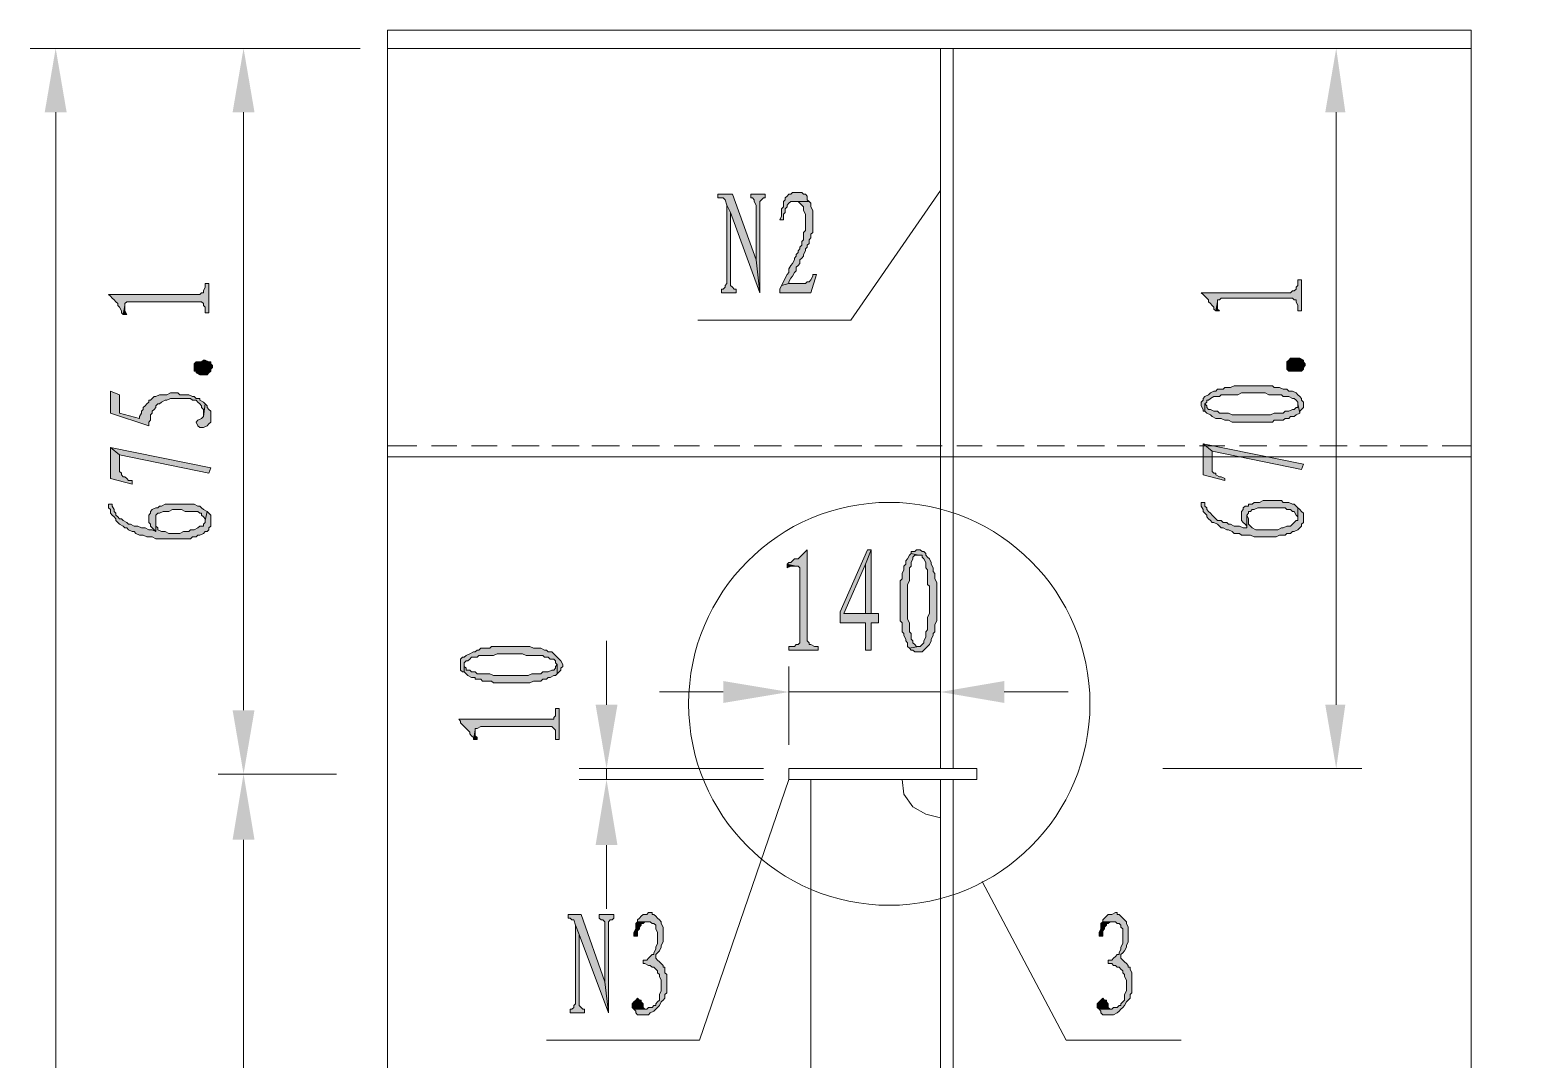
# Model space of a CAD drawing. Header units: inches. Extents: x 20 to 409, y 5 to 283.
# Drawn here: x 50.56 to 85.52, y 97.22 to 121.13 of the extents above; entities that cross this region are included whole.
import ezdxf

# ---------------------------------------------------------------- set-up
doc = ezdxf.new("R2010")
doc.units = ezdxf.units.IN
doc.header["$MEASUREMENT"] = 0
doc.layers.add('C00-00-00', color=7, linetype='Continuous')

msp = doc.modelspace()

# ---------------------------------------------------------------- hatches: boundary and pattern name
at = {"layer": 'C00-00-00'}
h = msp.add_hatch(color=0, dxfattribs=at)
h.dxf.hatch_style = 2
h.paths.add_polyline_path([(50.894, 119.228), (51.402, 119.228), (51.148, 120.71)])
h = msp.add_hatch(color=0, dxfattribs=at)
h.dxf.hatch_style = 2
h.paths.add_polyline_path([(55.254, 119.228), (55.762, 119.228), (55.508, 120.71)])
h = msp.add_hatch(color=0, dxfattribs=at)
h.dxf.hatch_style = 2
h.paths.add_polyline_path([(80.612, 119.228), (81.077, 119.228), (80.866, 120.71)])
h = msp.add_hatch(color=0, dxfattribs=at)
h.dxf.hatch_style = 2
h.paths.add_polyline_path([(66.853, 117.323), (66.515, 117.323), (66.515, 117.239), (66.642, 117.239), (66.684, 117.196), (66.726, 117.069), (66.811, 116.9), (67.488, 115.037), (67.404, 115.799)])
h = msp.add_hatch(color=0, dxfattribs=at)
h.dxf.hatch_style = 2
h.paths.add_polyline_path([(67.615, 117.323), (67.277, 117.323), (67.277, 117.239), (67.319, 117.239), (67.361, 117.196), (67.361, 117.154), (67.404, 117.069), (67.404, 115.799), (67.488, 115.037), (67.488, 117.154), (67.531, 117.196), (67.573, 117.239), (67.615, 117.239)])
h = msp.add_hatch(color=0, dxfattribs=at)
h.dxf.hatch_style = 2
h.paths.add_polyline_path([(68.377, 117.366), (68.25, 117.366), (68.208, 117.323), (68.166, 117.323), (68.123, 117.281), (68.081, 117.239), (68.081, 117.196), (68.039, 117.154), (68.039, 117.027), (67.996, 116.985), (67.996, 116.815), (67.954, 116.731), (68.039, 116.731), (68.039, 116.773), (68.039, 116.858), (68.081, 116.9), (68.081, 116.985), (68.123, 117.027), (68.123, 117.069), (68.166, 117.112), (68.208, 117.154), (68.25, 117.154), (68.293, 117.154), (68.631, 117.154), (68.589, 117.196), (68.589, 117.281), (68.547, 117.323), (68.504, 117.323), (68.462, 117.366)])
h = msp.add_hatch(color=0, dxfattribs=at)
h.dxf.hatch_style = 2
h.paths.add_polyline_path([(68.631, 117.154), (68.293, 117.154), (68.335, 117.154), (68.377, 117.154), (68.42, 117.112), (68.462, 117.069), (68.504, 117.027), (68.504, 116.942), (68.547, 116.858), (68.547, 116.477), (68.504, 116.434), (68.504, 116.265), (68.462, 116.223), (68.462, 116.138), (68.42, 116.096), (68.42, 116.053), (68.377, 116.011), (68.377, 115.969), (68.335, 115.926), (68.335, 115.884), (68.293, 115.842), (68.293, 115.799), (68.25, 115.715), (68.208, 115.672), (68.166, 115.588), (68.166, 115.503), (68.123, 115.461), (68.081, 115.376), (68.039, 115.291), (67.996, 115.207), (68.166, 115.249), (68.166, 115.291), (68.208, 115.376), (68.25, 115.418), (68.293, 115.503), (68.335, 115.545), (68.335, 115.63), (68.377, 115.672), (68.42, 115.715), (68.42, 115.799), (68.462, 115.842), (68.504, 115.884), (68.504, 115.926), (68.547, 116.011), (68.547, 116.053), (68.589, 116.096), (68.589, 116.138), (68.631, 116.18), (68.631, 116.265), (68.674, 116.307), (68.674, 116.392), (68.716, 116.434), (68.716, 116.942), (68.674, 117.027), (68.674, 117.112)])
h = msp.add_hatch(color=0, dxfattribs=at)
h.dxf.hatch_style = 2
h.paths.add_polyline_path([(66.726, 117.069), (66.726, 115.249), (66.684, 115.207), (66.684, 115.164), (66.642, 115.122), (66.599, 115.122), (66.599, 115.037), (66.938, 115.037), (66.938, 115.122), (66.896, 115.122), (66.853, 115.164), (66.811, 115.207), (66.811, 116.9)])
h = msp.add_hatch(color=0, dxfattribs=at)
h.dxf.hatch_style = 2
h.paths.add_polyline_path([(68.801, 115.461), (68.716, 115.461), (68.716, 115.418), (68.674, 115.334), (68.631, 115.291), (68.589, 115.291), (68.547, 115.249), (68.166, 115.249), (67.996, 115.207), (67.954, 115.122), (67.954, 115.037), (68.674, 115.037)])
h = msp.add_hatch(color=0, dxfattribs=at)
h.dxf.hatch_style = 2
h.paths.add_polyline_path([(52.375, 114.995), (52.418, 114.953), (52.46, 114.91), (52.502, 114.868), (52.545, 114.826), (52.587, 114.783), (52.587, 114.741), (52.629, 114.699), (52.672, 114.614), (52.672, 114.572), (52.714, 114.529), (52.756, 114.741), (52.756, 114.783), (52.799, 114.826), (54.534, 114.826), (54.577, 114.783), (54.577, 114.741), (54.619, 114.699), (54.619, 114.572), (54.704, 114.572), (54.704, 115.249), (54.619, 115.249), (54.619, 115.164), (54.577, 115.08), (54.577, 115.037), (54.534, 115.037), (54.492, 114.995)])
h = msp.add_hatch(color=0, dxfattribs=at)
h.dxf.hatch_style = 2
h.paths.add_polyline_path([(77.733, 115.037), (77.775, 114.995), (77.818, 114.953), (77.86, 114.91), (77.902, 114.868), (77.902, 114.826), (77.945, 114.783), (77.987, 114.741), (78.029, 114.699), (78.029, 114.656), (78.072, 114.614), (78.114, 114.826), (78.114, 114.868), (78.156, 114.868), (78.199, 114.91), (79.85, 114.91), (79.892, 114.868), (79.934, 114.868), (79.934, 114.826), (79.977, 114.741), (79.977, 114.614), (80.061, 114.614), (80.061, 115.334), (79.977, 115.334), (79.977, 115.207), (79.934, 115.164), (79.934, 115.122), (79.892, 115.08), (79.85, 115.08), (79.807, 115.037)])
h = msp.add_hatch(color=0, dxfattribs=at)
h.dxf.hatch_style = 2
h.paths.add_polyline_path([(52.714, 114.529), (52.799, 114.529), (52.756, 114.614), (52.756, 114.741)])
h = msp.add_hatch(color=0, dxfattribs=at)
h.dxf.hatch_style = 2
h.paths.add_polyline_path([(78.072, 114.614), (78.156, 114.614), (78.114, 114.656), (78.114, 114.826)])
h = msp.add_hatch(color=0, dxfattribs=at)
h.dxf.hatch_style = 2
h.paths.add_polyline_path([(54.746, 113.386), (54.788, 113.344), (54.788, 113.302), (54.746, 113.259), (54.746, 113.217), (54.704, 113.175), (54.661, 113.132), (54.492, 113.132), (54.407, 113.175), (54.407, 113.217), (54.365, 113.217), (54.365, 113.386), (54.407, 113.429), (54.534, 113.429), (54.577, 113.471), (54.619, 113.471), (54.704, 113.429), (54.746, 113.429)])
h = msp.add_hatch(color=0, dxfattribs=at)
h.dxf.hatch_style = 2
h.paths.add_polyline_path([(80.104, 113.429), (80.146, 113.386), (80.146, 113.344), (80.104, 113.302), (80.104, 113.259), (80.061, 113.217), (79.765, 113.217), (79.723, 113.259), (79.723, 113.429), (79.765, 113.471), (79.807, 113.513), (80.019, 113.513), (80.104, 113.471)])
h = msp.add_hatch(color=0, dxfattribs=at)
h.dxf.hatch_style = 2
h.paths.add_polyline_path([(52.418, 112.751), (52.418, 112.243), (53.307, 111.947), (53.307, 112.032), (53.349, 112.074), (53.349, 112.201), (53.391, 112.243), (53.391, 112.286), (53.434, 112.328), (53.476, 112.37), (53.476, 112.413), (53.518, 112.455), (53.561, 112.455), (53.603, 112.497), (53.688, 112.54), (53.73, 112.54), (53.815, 112.582), (54.28, 112.582), (54.323, 112.54), (54.407, 112.54), (54.45, 112.497), (54.492, 112.455), (54.534, 112.413), (54.534, 112.37), (54.577, 112.328), (54.577, 112.159), (54.619, 112.455), (54.577, 112.497), (54.492, 112.54), (54.492, 112.582), (54.407, 112.582), (54.365, 112.624), (54.323, 112.624), (54.238, 112.667), (54.026, 112.667), (53.984, 112.709), (53.815, 112.709), (53.73, 112.667), (53.561, 112.667), (53.476, 112.624), (53.434, 112.624), (53.391, 112.582), (53.349, 112.54), (53.307, 112.54), (53.307, 112.497), (53.264, 112.455), (53.222, 112.413), (53.18, 112.37), (53.18, 112.328), (53.137, 112.286), (53.137, 112.243), (53.095, 112.159), (53.095, 112.116), (52.629, 112.243), (52.629, 112.667)])
h = msp.add_hatch(color=0, dxfattribs=at)
h.dxf.hatch_style = 2
h.paths.add_polyline_path([(77.733, 112.455), (77.733, 112.413), (77.775, 112.328), (77.775, 112.286), (77.818, 112.286), (77.818, 112.455), (77.86, 112.497), (77.86, 112.54), (77.902, 112.54), (77.945, 112.582), (78.029, 112.624), (78.156, 112.624), (78.199, 112.667), (78.58, 112.667), (78.664, 112.709), (78.918, 112.709), (78.961, 112.709), (79.215, 112.709), (79.299, 112.667), (79.596, 112.667), (79.638, 112.624), (79.765, 112.624), (79.85, 112.582), (79.892, 112.582), (79.934, 112.54), (79.977, 112.497), (79.977, 112.455), (80.019, 112.243), (80.019, 112.286), (80.061, 112.328), (80.104, 112.37), (80.104, 112.497), (80.061, 112.54), (80.061, 112.582), (80.019, 112.624), (79.977, 112.667), (79.934, 112.709), (79.85, 112.751), (79.765, 112.751), (79.723, 112.794), (79.638, 112.794), (79.553, 112.836), (79.426, 112.836), (79.384, 112.878), (78.495, 112.878), (78.41, 112.836), (78.283, 112.836), (78.241, 112.794), (78.114, 112.794), (78.072, 112.751), (78.029, 112.751), (77.945, 112.709), (77.902, 112.667), (77.818, 112.624), (77.775, 112.582), (77.775, 112.54), (77.733, 112.497)])
h = msp.add_hatch(color=0, dxfattribs=at)
h.dxf.hatch_style = 2
h.paths.add_polyline_path([(54.407, 112.032), (54.45, 111.947), (54.492, 111.905), (54.577, 111.905), (54.661, 111.947), (54.704, 111.989), (54.746, 112.032), (54.746, 112.286), (54.704, 112.328), (54.661, 112.37), (54.661, 112.413), (54.619, 112.455), (54.577, 112.159), (54.534, 112.116), (54.45, 112.074)])
h = msp.add_hatch(color=0, dxfattribs=at)
h.dxf.hatch_style = 2
h.paths.add_polyline_path([(77.818, 112.286), (77.86, 112.243), (77.945, 112.201), (77.987, 112.159), (78.072, 112.116), (78.199, 112.116), (78.283, 112.074), (78.368, 112.074), (78.453, 112.032), (79.384, 112.032), (79.426, 112.074), (79.511, 112.074), (79.553, 112.074), (79.638, 112.074), (79.68, 112.116), (79.765, 112.116), (79.807, 112.159), (79.892, 112.159), (79.934, 112.201), (80.019, 112.243), (79.977, 112.455), (79.977, 112.37), (79.934, 112.37), (79.892, 112.328), (79.85, 112.328), (79.765, 112.286), (79.68, 112.286), (79.638, 112.243), (79.426, 112.243), (79.342, 112.201), (78.453, 112.201), (78.368, 112.243), (78.156, 112.243), (78.114, 112.286), (78.029, 112.286), (77.945, 112.328), (77.902, 112.328), (77.86, 112.37), (77.86, 112.413), (77.818, 112.455)])
h = msp.add_hatch(color=0, dxfattribs=at)
h.dxf.hatch_style = 2
h.paths.add_polyline_path([(52.418, 111.439), (52.418, 110.719), (52.926, 110.592), (52.926, 110.677), (52.841, 110.677), (52.799, 110.719), (52.756, 110.762), (52.714, 110.762), (52.672, 110.804), (52.672, 110.846), (52.629, 110.889), (52.629, 111.27)])
h = msp.add_hatch(color=0, dxfattribs=at)
h.dxf.hatch_style = 2
h.paths.add_polyline_path([(52.418, 111.439), (52.629, 111.27), (54.704, 110.846), (54.746, 110.973)])
h = msp.add_hatch(color=0, dxfattribs=at)
h.dxf.hatch_style = 2
h.paths.add_polyline_path([(77.775, 111.524), (77.775, 110.804), (78.283, 110.677), (78.283, 110.719), (78.199, 110.762), (78.156, 110.762), (78.072, 110.804), (78.072, 110.846), (78.029, 110.846), (77.987, 110.889), (77.987, 111.354)])
h = msp.add_hatch(color=0, dxfattribs=at)
h.dxf.hatch_style = 2
h.paths.add_polyline_path([(77.775, 111.524), (77.987, 111.354), (80.061, 110.931), (80.104, 111.058)])
h = msp.add_hatch(color=0, dxfattribs=at)
h.dxf.hatch_style = 2
h.paths.add_polyline_path([(77.733, 110.169), (77.733, 110.084), (77.775, 110), (77.775, 109.957), (77.818, 109.915), (77.86, 109.873), (77.86, 109.83), (77.902, 109.788), (77.945, 109.746), (77.987, 109.703), (78.029, 109.703), (78.114, 109.661), (78.156, 109.619), (78.199, 109.576), (78.241, 109.576), (78.326, 109.534), (78.368, 109.534), (78.453, 109.492), (78.495, 109.449), (78.622, 109.449), (78.664, 109.407), (78.791, 109.407), (78.876, 109.407), (78.961, 109.365), (79.469, 109.365), (79.553, 109.407), (79.68, 109.407), (79.723, 109.449), (79.807, 109.449), (79.85, 109.492), (79.892, 109.492), (79.977, 109.534), (80.019, 109.576), (80.061, 109.619), (80.061, 109.661), (80.104, 109.703), (80.104, 109.915), (80.061, 109.957), (80.019, 110), (79.977, 110.042), (79.977, 109.746), (79.934, 109.746), (79.892, 109.703), (79.85, 109.661), (79.807, 109.619), (79.723, 109.619), (79.638, 109.576), (79.596, 109.576), (79.511, 109.534), (79.003, 109.534), (78.918, 109.576), (78.876, 109.619), (78.834, 109.661), (78.834, 109.788), (78.791, 109.873), (78.791, 109.576), (78.749, 109.576), (78.707, 109.576), (78.622, 109.619), (78.495, 109.619), (78.41, 109.661), (78.368, 109.661), (78.326, 109.703), (78.241, 109.703), (78.199, 109.746), (78.114, 109.746), (78.072, 109.788), (78.029, 109.83), (77.987, 109.873), (77.945, 109.915), (77.902, 109.957), (77.86, 110), (77.86, 110.042), (77.818, 110.084), (77.818, 110.169)])
h = msp.add_hatch(color=0, dxfattribs=at)
h.dxf.hatch_style = 2
h.paths.add_polyline_path([(78.664, 109.915), (78.664, 109.746), (78.707, 109.703), (78.749, 109.661), (78.791, 109.619), (78.791, 109.576), (78.791, 109.873), (78.834, 109.915), (78.834, 109.957), (78.876, 109.957), (78.918, 110), (78.961, 110), (79.045, 110.042), (79.68, 110.042), (79.723, 110), (79.765, 110), (79.807, 110), (79.85, 109.957), (79.892, 109.957), (79.934, 109.873), (79.977, 109.83), (79.977, 109.788), (79.977, 110.042), (79.934, 110.084), (79.892, 110.127), (79.85, 110.127), (79.765, 110.169), (79.638, 110.169), (79.596, 110.211), (79.172, 110.211), (79.088, 110.169), (78.961, 110.169), (78.918, 110.127), (78.834, 110.127), (78.834, 110.084), (78.749, 110.084), (78.707, 110.042), (78.707, 110), (78.664, 109.957)])
h = msp.add_hatch(color=0, dxfattribs=at)
h.dxf.hatch_style = 2
h.paths.add_polyline_path([(52.375, 110.127), (52.375, 110.042), (52.418, 110), (52.418, 109.915), (52.46, 109.873), (52.502, 109.83), (52.545, 109.788), (52.545, 109.746), (52.587, 109.703), (52.629, 109.661), (52.714, 109.619), (52.756, 109.576), (52.799, 109.576), (52.841, 109.534), (52.926, 109.492), (52.968, 109.492), (53.01, 109.449), (53.095, 109.407), (53.18, 109.407), (53.264, 109.365), (53.391, 109.365), (53.476, 109.322), (53.518, 109.322), (54.28, 109.322), (54.323, 109.365), (54.407, 109.365), (54.45, 109.407), (54.492, 109.407), (54.577, 109.449), (54.619, 109.492), (54.661, 109.492), (54.704, 109.534), (54.704, 109.576), (54.746, 109.619), (54.746, 109.873), (54.704, 109.915), (54.661, 109.957), (54.619, 109.746), (54.619, 109.703), (54.577, 109.661), (54.577, 109.619), (54.492, 109.619), (54.45, 109.576), (54.365, 109.534), (54.28, 109.534), (54.238, 109.492), (54.111, 109.492), (54.026, 109.449), (53.772, 109.449), (53.688, 109.492), (53.603, 109.492), (53.518, 109.534), (53.518, 109.576), (53.476, 109.619), (53.476, 109.788), (53.476, 109.492), (53.391, 109.534), (53.307, 109.534), (53.222, 109.576), (53.137, 109.576), (53.053, 109.619), (52.968, 109.619), (52.883, 109.661), (52.841, 109.661), (52.799, 109.703), (52.714, 109.746), (52.672, 109.788), (52.629, 109.788), (52.587, 109.83), (52.545, 109.873), (52.545, 109.915), (52.502, 109.957), (52.502, 110), (52.46, 110.084), (52.46, 110.127)])
h = msp.add_hatch(color=0, dxfattribs=at)
h.dxf.hatch_style = 2
h.paths.add_polyline_path([(53.307, 109.83), (53.307, 109.703), (53.349, 109.661), (53.349, 109.619), (53.391, 109.576), (53.434, 109.534), (53.476, 109.492), (53.476, 109.873), (53.518, 109.915), (53.561, 109.915), (53.645, 109.957), (53.772, 109.957), (53.857, 110), (54.069, 110), (54.153, 109.957), (54.365, 109.957), (54.45, 109.957), (54.492, 109.915), (54.534, 109.915), (54.534, 109.873), (54.577, 109.83), (54.619, 109.788), (54.619, 109.746), (54.661, 109.957), (54.577, 110), (54.534, 110.042), (54.492, 110.084), (54.45, 110.084), (54.365, 110.127), (53.688, 110.127), (53.603, 110.084), (53.561, 110.084), (53.518, 110.042), (53.476, 110.042), (53.391, 110), (53.349, 109.957), (53.349, 109.915), (53.307, 109.873)])
h = msp.add_hatch(color=0, dxfattribs=at)
h.dxf.hatch_style = 2
h.paths.add_polyline_path([(68.589, 109.068), (68.547, 109.026), (68.504, 108.984), (68.462, 108.941), (68.42, 108.899), (68.377, 108.857), (68.293, 108.857), (68.25, 108.814), (68.208, 108.772), (68.166, 108.772), (68.123, 108.73), (68.335, 108.687), (68.377, 108.687), (68.42, 108.645), (68.42, 106.909), (68.377, 106.867), (68.335, 106.867), (68.293, 106.825), (68.166, 106.825), (68.166, 106.74), (68.843, 106.74), (68.843, 106.825), (68.758, 106.825), (68.674, 106.867), (68.631, 106.867), (68.631, 106.909), (68.589, 106.952)])
h = msp.add_hatch(color=0, dxfattribs=at)
h.dxf.hatch_style = 2
h.paths.add_polyline_path([(70.071, 109.068), (69.986, 109.068), (69.351, 107.629), (69.351, 107.375), (69.944, 107.375), (69.944, 106.74), (70.071, 106.74), (70.071, 107.375), (70.24, 107.375), (70.24, 107.587), (70.071, 107.587), (69.436, 107.587), (69.944, 108.73)])
h = msp.add_hatch(color=0, dxfattribs=at)
h.dxf.hatch_style = 2
h.paths.add_polyline_path([(70.071, 109.068), (69.944, 108.73), (69.944, 107.587), (69.436, 107.587), (70.071, 107.587)])
h = msp.add_hatch(color=0, dxfattribs=at)
h.dxf.hatch_style = 2
h.paths.add_polyline_path([(71.002, 108.984), (70.96, 108.941), (70.917, 108.857), (70.875, 108.814), (70.875, 108.73), (70.833, 108.687), (70.833, 108.603), (70.79, 108.518), (70.79, 108.391), (70.748, 108.349), (70.748, 107.417), (70.79, 107.375), (70.79, 107.29), (70.79, 107.248), (70.79, 107.163), (70.833, 107.121), (70.833, 107.079), (70.875, 106.994), (70.875, 106.952), (70.917, 106.909), (70.917, 106.825), (70.96, 106.782), (71.171, 106.825), (71.129, 106.825), (71.087, 106.867), (71.044, 106.909), (71.044, 106.952), (71.002, 106.994), (71.002, 107.121), (70.96, 107.163), (70.96, 107.375), (70.917, 107.46), (70.917, 108.264), (70.96, 108.349), (70.96, 108.645), (71.002, 108.687), (71.002, 108.772), (71.044, 108.857), (71.044, 108.899), (71.087, 108.941), (71.171, 108.941)])
h = msp.add_hatch(color=0, dxfattribs=at)
h.dxf.hatch_style = 2
h.paths.add_polyline_path([(71.171, 109.068), (71.129, 109.068), (71.087, 109.026), (71.002, 109.026), (71.002, 108.984), (71.171, 108.941), (71.256, 108.941), (71.256, 108.899), (71.298, 108.857), (71.341, 108.772), (71.341, 108.645), (71.383, 108.603), (71.383, 108.264), (71.425, 108.222), (71.425, 107.883), (71.425, 107.841), (71.425, 107.587), (71.383, 107.502), (71.383, 107.206), (71.341, 107.163), (71.341, 107.036), (71.298, 106.952), (71.298, 106.909), (71.256, 106.867), (71.214, 106.825), (71.171, 106.825), (70.96, 106.782), (71.002, 106.74), (71.044, 106.74), (71.087, 106.698), (71.256, 106.698), (71.298, 106.74), (71.341, 106.782), (71.383, 106.825), (71.425, 106.867), (71.468, 106.952), (71.468, 106.994), (71.51, 107.079), (71.51, 107.121), (71.552, 107.163), (71.552, 107.333), (71.595, 107.417), (71.595, 108.306), (71.552, 108.391), (71.552, 108.518), (71.51, 108.56), (71.51, 108.645), (71.468, 108.73), (71.468, 108.772), (71.425, 108.857), (71.383, 108.899), (71.341, 108.941), (71.341, 108.984), (71.298, 109.026), (71.256, 109.026), (71.214, 109.068)])
h = msp.add_hatch(color=0, dxfattribs=at)
h.dxf.hatch_style = 2
h.paths.add_polyline_path([(68.123, 108.73), (68.123, 108.645), (68.208, 108.687), (68.335, 108.687)])
h = msp.add_hatch(color=0, dxfattribs=at)
h.dxf.hatch_style = 2
h.paths.add_polyline_path([(60.546, 106.401), (60.546, 106.274), (60.588, 106.232), (60.63, 106.232), (60.63, 106.401), (60.63, 106.444), (60.673, 106.486), (60.715, 106.486), (60.757, 106.528), (60.8, 106.571), (60.927, 106.571), (60.969, 106.613), (61.308, 106.613), (61.392, 106.655), (61.731, 106.655), (61.985, 106.655), (62.07, 106.613), (62.451, 106.613), (62.493, 106.571), (62.578, 106.571), (62.62, 106.528), (62.705, 106.528), (62.747, 106.486), (62.747, 106.444), (62.789, 106.401), (62.789, 106.19), (62.832, 106.232), (62.874, 106.274), (62.874, 106.317), (62.916, 106.359), (62.916, 106.401), (62.874, 106.486), (62.832, 106.528), (62.789, 106.571), (62.747, 106.613), (62.705, 106.655), (62.662, 106.698), (62.578, 106.698), (62.535, 106.74), (62.493, 106.74), (62.408, 106.782), (62.239, 106.782), (62.154, 106.825), (61.265, 106.825), (61.223, 106.782), (61.011, 106.782), (60.969, 106.74), (60.927, 106.74), (60.884, 106.698), (60.842, 106.698), (60.757, 106.655), (60.673, 106.613), (60.63, 106.571), (60.588, 106.571), (60.546, 106.528)])
h = msp.add_hatch(color=0, dxfattribs=at)
h.dxf.hatch_style = 2
h.paths.add_polyline_path([(60.63, 106.232), (60.673, 106.19), (60.715, 106.147), (60.8, 106.105), (60.884, 106.105), (60.884, 106.063), (61.011, 106.063), (61.054, 106.02), (61.265, 106.02), (61.308, 105.978), (62.154, 105.978), (62.239, 106.02), (62.281, 106.02), (62.366, 106.02), (62.408, 106.02), (62.451, 106.063), (62.535, 106.063), (62.578, 106.105), (62.62, 106.105), (62.705, 106.147), (62.747, 106.147), (62.789, 106.19), (62.789, 106.401), (62.747, 106.359), (62.747, 106.317), (62.705, 106.274), (62.662, 106.274), (62.578, 106.232), (62.451, 106.232), (62.408, 106.19), (62.197, 106.19), (62.112, 106.147), (61.308, 106.147), (61.223, 106.19), (60.927, 106.19), (60.884, 106.232), (60.8, 106.232), (60.757, 106.274), (60.673, 106.274), (60.673, 106.317), (60.63, 106.359), (60.63, 106.401)])
h = msp.add_hatch(color=0, dxfattribs=at)
h.dxf.hatch_style = 2
h.paths.add_polyline_path([(66.642, 106.02), (66.642, 105.512), (68.166, 105.766)])
h = msp.add_hatch(color=0, dxfattribs=at)
h.dxf.hatch_style = 2
h.paths.add_polyline_path([(73.161, 106.02), (73.161, 105.512), (71.679, 105.766)])
h = msp.add_hatch(color=0, dxfattribs=at)
h.dxf.hatch_style = 2
h.paths.add_polyline_path([(55.254, 105.343), (55.762, 105.343), (55.508, 103.861)])
h = msp.add_hatch(color=0, dxfattribs=at)
h.dxf.hatch_style = 2
h.paths.add_polyline_path([(60.503, 105.131), (60.546, 105.089), (60.546, 105.047), (60.588, 105.004), (60.63, 104.962), (60.673, 104.92), (60.715, 104.877), (60.757, 104.835), (60.757, 104.793), (60.8, 104.75), (60.842, 104.708), (60.842, 104.666), (60.884, 104.877), (60.884, 104.92), (60.927, 104.92), (61.011, 104.962), (62.662, 104.962), (62.705, 104.92), (62.747, 104.877), (62.747, 104.666), (62.832, 104.666), (62.832, 105.385), (62.747, 105.385), (62.747, 105.216), (62.705, 105.174), (62.705, 105.131), (62.662, 105.131)])
h = msp.add_hatch(color=0, dxfattribs=at)
h.dxf.hatch_style = 2
h.paths.add_polyline_path([(63.678, 105.47), (64.186, 105.47), (63.932, 103.988)])
h = msp.add_hatch(color=0, dxfattribs=at)
h.dxf.hatch_style = 2
h.paths.add_polyline_path([(80.612, 105.47), (81.077, 105.47), (80.866, 103.988)])
h = msp.add_hatch(color=0, dxfattribs=at)
h.dxf.hatch_style = 2
h.paths.add_polyline_path([(60.842, 104.666), (60.927, 104.666), (60.927, 104.708), (60.884, 104.75), (60.884, 104.877)])
h = msp.add_hatch(color=0, dxfattribs=at)
h.dxf.hatch_style = 2
h.paths.add_polyline_path([(55.254, 102.337), (55.762, 102.337), (55.508, 103.861)])
h = msp.add_hatch(color=0, dxfattribs=at)
h.dxf.hatch_style = 2
h.paths.add_polyline_path([(63.678, 102.21), (64.186, 102.21), (63.932, 103.734)])
h = msp.add_hatch(color=0, dxfattribs=at)
h.dxf.hatch_style = 2
h.paths.add_polyline_path([(63.34, 100.602), (63.043, 100.602), (63.043, 100.517), (63.086, 100.517), (63.128, 100.475), (63.17, 100.475), (63.213, 100.348), (63.297, 100.136), (63.975, 98.316), (63.89, 99.035)])
h = msp.add_hatch(color=0, dxfattribs=at)
h.dxf.hatch_style = 2
h.paths.add_polyline_path([(64.102, 100.602), (63.763, 100.602), (63.763, 100.517), (63.805, 100.475), (63.848, 100.475), (63.89, 100.432), (63.89, 99.035), (63.975, 98.316), (63.975, 100.432), (64.017, 100.475), (64.059, 100.475), (64.102, 100.517)])
h = msp.add_hatch(color=0, dxfattribs=at)
h.dxf.hatch_style = 2
h.paths.add_polyline_path([(64.906, 100.644), (64.864, 100.602), (64.779, 100.602), (64.737, 100.559), (64.694, 100.517), (64.652, 100.475), (64.652, 100.432), (64.906, 100.432), (64.948, 100.432), (64.991, 100.39), (65.033, 100.39), (65.075, 100.348), (65.075, 100.263), (65.118, 100.178), (65.118, 99.924), (65.075, 99.84), (65.075, 99.797), (65.033, 99.713), (65.033, 99.67), (64.991, 99.67), (64.948, 99.628), (64.906, 99.586), (64.864, 99.543), (64.779, 99.543), (64.779, 99.459), (64.821, 99.459), (64.906, 99.416), (64.948, 99.416), (64.991, 99.374), (65.033, 99.374), (65.075, 99.332), (65.118, 99.289), (65.118, 99.247), (65.16, 99.205), (65.16, 99.162), (65.202, 99.078), (65.202, 98.824), (65.16, 98.739), (65.16, 98.612), (65.118, 98.57), (65.075, 98.527), (65.075, 98.485), (65.033, 98.485), (64.991, 98.443), (64.906, 98.443), (64.864, 98.4), (64.567, 98.4), (64.61, 98.358), (64.61, 98.316), (64.652, 98.273), (64.906, 98.273), (64.948, 98.316), (65.033, 98.358), (65.075, 98.4), (65.118, 98.443), (65.16, 98.485), (65.202, 98.57), (65.245, 98.612), (65.287, 98.654), (65.287, 98.739), (65.329, 98.781), (65.329, 99.205), (65.287, 99.247), (65.287, 99.374), (65.245, 99.374), (65.245, 99.416), (65.202, 99.459), (65.16, 99.501), (65.118, 99.543), (65.075, 99.586), (65.075, 99.67), (65.118, 99.713), (65.16, 99.755), (65.202, 99.84), (65.202, 99.882), (65.245, 99.967), (65.245, 100.305), (65.202, 100.39), (65.202, 100.432), (65.16, 100.475), (65.118, 100.517), (65.075, 100.559), (65.033, 100.602), (64.991, 100.602), (64.991, 100.644)])
h = msp.add_hatch(color=0, dxfattribs=at)
h.dxf.hatch_style = 2
h.paths.add_polyline_path([(64.652, 100.432), (64.61, 100.39), (64.61, 100.263), (64.567, 100.178), (64.567, 100.094), (64.652, 100.094), (64.652, 100.221), (64.694, 100.263), (64.694, 100.305), (64.737, 100.348), (64.737, 100.39), (64.779, 100.39), (64.821, 100.432), (64.906, 100.432)])
h = msp.add_hatch(color=0, dxfattribs=at)
h.dxf.hatch_style = 2
h.paths.add_polyline_path([(75.743, 100.644), (75.659, 100.602), (75.574, 100.602), (75.532, 100.559), (75.489, 100.517), (75.447, 100.475), (75.447, 100.432), (75.701, 100.432), (75.743, 100.432), (75.786, 100.39), (75.828, 100.39), (75.87, 100.348), (75.87, 100.305), (75.913, 100.263), (75.913, 99.924), (75.87, 99.84), (75.87, 99.797), (75.828, 99.713), (75.828, 99.67), (75.786, 99.67), (75.743, 99.628), (75.701, 99.586), (75.659, 99.543), (75.574, 99.543), (75.574, 99.459), (75.659, 99.459), (75.701, 99.416), (75.743, 99.416), (75.786, 99.374), (75.828, 99.374), (75.87, 99.332), (75.913, 99.289), (75.913, 99.247), (75.955, 99.205), (75.955, 99.162), (75.997, 99.078), (75.997, 98.824), (75.955, 98.739), (75.955, 98.612), (75.913, 98.57), (75.87, 98.527), (75.87, 98.485), (75.828, 98.485), (75.786, 98.443), (75.701, 98.443), (75.659, 98.4), (75.362, 98.4), (75.405, 98.358), (75.405, 98.316), (75.447, 98.273), (75.701, 98.273), (75.786, 98.316), (75.828, 98.358), (75.87, 98.4), (75.913, 98.443), (75.955, 98.485), (75.997, 98.57), (76.04, 98.612), (76.082, 98.654), (76.082, 98.739), (76.124, 98.781), (76.124, 99.247), (76.082, 99.332), (76.082, 99.374), (76.04, 99.374), (76.04, 99.416), (75.997, 99.459), (75.955, 99.501), (75.913, 99.543), (75.87, 99.586), (75.87, 99.67), (75.913, 99.713), (75.955, 99.755), (75.997, 99.84), (75.997, 99.882), (76.04, 99.967), (76.04, 100.305), (75.997, 100.39), (75.997, 100.432), (75.955, 100.475), (75.913, 100.517), (75.87, 100.559), (75.828, 100.602), (75.786, 100.602), (75.786, 100.644)])
h = msp.add_hatch(color=0, dxfattribs=at)
h.dxf.hatch_style = 2
h.paths.add_polyline_path([(75.447, 100.432), (75.405, 100.39), (75.405, 100.263), (75.362, 100.178), (75.362, 100.094), (75.447, 100.094), (75.447, 100.221), (75.489, 100.263), (75.489, 100.305), (75.532, 100.348), (75.532, 100.39), (75.574, 100.39), (75.616, 100.432), (75.701, 100.432)])
h = msp.add_hatch(color=0, dxfattribs=at)
h.dxf.hatch_style = 2
h.paths.add_polyline_path([(63.213, 100.348), (63.213, 98.527), (63.17, 98.485), (63.17, 98.443), (63.128, 98.4), (63.086, 98.4), (63.086, 98.316), (63.424, 98.316), (63.424, 98.4), (63.382, 98.4), (63.34, 98.443), (63.297, 98.485), (63.297, 100.136)])
h = msp.add_hatch(color=0, dxfattribs=at)
h.dxf.hatch_style = 2
h.paths.add_polyline_path([(64.652, 98.654), (64.61, 98.612), (64.567, 98.57), (64.525, 98.527), (64.525, 98.443), (64.567, 98.4), (64.821, 98.4), (64.779, 98.443), (64.779, 98.527), (64.737, 98.57), (64.737, 98.612), (64.694, 98.612)])
h = msp.add_hatch(color=0, dxfattribs=at)
h.dxf.hatch_style = 2
h.paths.add_polyline_path([(75.447, 98.654), (75.405, 98.612), (75.362, 98.57), (75.32, 98.527), (75.32, 98.443), (75.362, 98.4), (75.616, 98.4), (75.574, 98.443), (75.574, 98.527), (75.532, 98.57), (75.532, 98.612), (75.489, 98.612)])

# ---------------------------------------------------------------- linework, layer by layer
at = {"layer": 'C00-00-00', "color": 0, "lineweight": 0}
for points in [[(58.852, 121.133), (58.852, 83.965), (60.334, 83.457), (57.328, 81.467), (58.852, 80.959), (58.852, 32.826)], [(58.852, 121.133), (83.998, 121.133)], [(83.998, 121.133), (83.998, 83.965), (85.522, 83.457), (82.517, 81.467), (83.998, 80.959), (83.998, 32.826)], [(55.169, 120.71), (50.555, 120.71)], [(58.217, 120.71), (54.915, 120.71)], [(58.852, 120.71), (83.998, 120.71)], [(71.679, 103.988), (71.679, 120.71)], [(71.976, 103.988), (71.976, 120.71)], [(76.844, 120.71), (81.458, 120.71)], [(51.148, 119.228), (51.148, 34.689)], [(55.508, 119.228), (55.508, 105.343)], [(80.866, 105.47), (80.866, 119.228)], [(66.049, 114.402), (69.605, 114.402), (71.679, 117.408)], [(58.852, 111.481), (59.53, 111.481)], [(58.852, 111.227), (83.998, 111.227)], [(59.868, 111.481), (60.461, 111.481)], [(60.8, 111.481), (61.392, 111.481)], [(61.731, 111.481), (62.366, 111.481)], [(62.662, 111.481), (63.297, 111.481)], [(63.594, 111.481), (64.229, 111.481)], [(64.525, 111.481), (65.16, 111.481)], [(65.499, 111.481), (66.091, 111.481)], [(66.43, 111.481), (67.023, 111.481)], [(67.361, 111.481), (67.996, 111.481)], [(68.293, 111.481), (68.928, 111.481)], [(69.224, 111.481), (69.859, 111.481)], [(70.155, 111.481), (70.79, 111.481)], [(71.129, 111.481), (71.722, 111.481)], [(72.06, 111.481), (72.653, 111.481)], [(72.992, 111.481), (73.627, 111.481)], [(73.923, 111.481), (74.558, 111.481)], [(74.854, 111.481), (75.489, 111.481)], [(75.786, 111.481), (76.421, 111.481)], [(76.717, 111.481), (77.352, 111.481)], [(77.691, 111.481), (78.283, 111.481)], [(78.622, 111.481), (79.257, 111.481)], [(79.553, 111.481), (80.188, 111.481)], [(80.485, 111.481), (81.12, 111.481)], [(81.416, 111.481), (82.051, 111.481)], [(82.347, 111.481), (82.982, 111.481)], [(83.321, 111.481), (83.998, 111.481)], [(63.932, 105.47), (63.932, 106.952)], [(68.166, 104.539), (68.166, 106.359)], [(71.679, 104.539), (71.679, 106.359)], [(66.642, 105.766), (65.16, 105.766)], [(68.166, 105.766), (71.679, 105.766)], [(73.161, 105.766), (74.643, 105.766)], [(57.667, 103.861), (54.915, 103.861)], [(57.667, 103.861), (54.915, 103.861)], [(67.573, 103.988), (63.297, 103.988)], [(63.932, 103.734), (63.932, 103.988)], [(68.166, 103.734), (68.166, 103.988)], [(68.166, 103.988), (72.526, 103.988)], [(72.526, 103.988), (72.526, 103.734)], [(76.844, 103.988), (81.458, 103.988)], [(62.535, 97.681), (66.091, 97.681), (68.166, 103.734)], [(67.573, 103.734), (63.297, 103.734)], [(68.166, 103.734), (72.526, 103.734)], [(68.674, 44.425), (68.674, 103.734)], [(70.79, 103.734), (70.833, 103.396), (71.044, 103.099), (71.341, 102.93), (71.679, 102.845)], [(71.679, 33.207), (71.679, 103.734)], [(71.976, 33.207), (71.976, 103.734)], [(55.508, 102.337), (55.508, 45.822)], [(63.932, 102.21), (63.932, 100.729)], [(77.267, 97.681), (74.6, 97.681), (72.653, 101.364)]]:
    msp.add_lwpolyline(points, dxfattribs=at)
for points in [[(66.853, 117.323), (66.515, 117.323), (66.515, 117.239), (66.642, 117.239), (66.684, 117.196), (66.726, 117.069), (66.811, 116.9), (67.488, 115.037), (67.404, 115.799)], [(67.615, 117.323), (67.277, 117.323), (67.277, 117.239), (67.319, 117.239), (67.361, 117.196), (67.361, 117.154), (67.404, 117.069), (67.404, 115.799), (67.488, 115.037), (67.488, 117.154), (67.531, 117.196), (67.573, 117.239), (67.615, 117.239)], [(68.377, 117.366), (68.25, 117.366), (68.208, 117.323), (68.166, 117.323), (68.123, 117.281), (68.081, 117.239), (68.081, 117.196), (68.039, 117.154), (68.039, 117.027), (67.996, 116.985), (67.996, 116.815), (67.954, 116.731), (68.039, 116.731), (68.039, 116.773), (68.039, 116.858), (68.081, 116.9), (68.081, 116.985), (68.123, 117.027), (68.123, 117.069), (68.166, 117.112), (68.208, 117.154), (68.25, 117.154), (68.293, 117.154), (68.631, 117.154), (68.589, 117.196), (68.589, 117.281), (68.547, 117.323), (68.504, 117.323), (68.462, 117.366)], [(68.631, 117.154), (68.293, 117.154), (68.335, 117.154), (68.377, 117.154), (68.42, 117.112), (68.462, 117.069), (68.504, 117.027), (68.504, 116.942), (68.547, 116.858), (68.547, 116.477), (68.504, 116.434), (68.504, 116.265), (68.462, 116.223), (68.462, 116.138), (68.42, 116.096), (68.42, 116.053), (68.377, 116.011), (68.377, 115.969), (68.335, 115.926), (68.335, 115.884), (68.293, 115.842), (68.293, 115.799), (68.25, 115.715), (68.208, 115.672), (68.166, 115.588), (68.166, 115.503), (68.123, 115.461), (68.081, 115.376), (68.039, 115.291), (67.996, 115.207), (68.166, 115.249), (68.166, 115.291), (68.208, 115.376), (68.25, 115.418), (68.293, 115.503), (68.335, 115.545), (68.335, 115.63), (68.377, 115.672), (68.42, 115.715), (68.42, 115.799), (68.462, 115.842), (68.504, 115.884), (68.504, 115.926), (68.547, 116.011), (68.547, 116.053), (68.589, 116.096), (68.589, 116.138), (68.631, 116.18), (68.631, 116.265), (68.674, 116.307), (68.674, 116.392), (68.716, 116.434), (68.716, 116.942), (68.674, 117.027), (68.674, 117.112)], [(66.726, 117.069), (66.726, 115.249), (66.684, 115.207), (66.684, 115.164), (66.642, 115.122), (66.599, 115.122), (66.599, 115.037), (66.938, 115.037), (66.938, 115.122), (66.896, 115.122), (66.853, 115.164), (66.811, 115.207), (66.811, 116.9)], [(68.801, 115.461), (68.716, 115.461), (68.716, 115.418), (68.674, 115.334), (68.631, 115.291), (68.589, 115.291), (68.547, 115.249), (68.166, 115.249), (67.996, 115.207), (67.954, 115.122), (67.954, 115.037), (68.674, 115.037)], [(52.375, 114.995), (52.418, 114.953), (52.46, 114.91), (52.502, 114.868), (52.545, 114.826), (52.587, 114.783), (52.587, 114.741), (52.629, 114.699), (52.672, 114.614), (52.672, 114.572), (52.714, 114.529), (52.756, 114.741), (52.756, 114.783), (52.799, 114.826), (54.534, 114.826), (54.577, 114.783), (54.577, 114.741), (54.619, 114.699), (54.619, 114.572), (54.704, 114.572), (54.704, 115.249), (54.619, 115.249), (54.619, 115.164), (54.577, 115.08), (54.577, 115.037), (54.534, 115.037), (54.492, 114.995)], [(77.733, 115.037), (77.775, 114.995), (77.818, 114.953), (77.86, 114.91), (77.902, 114.868), (77.902, 114.826), (77.945, 114.783), (77.987, 114.741), (78.029, 114.699), (78.029, 114.656), (78.072, 114.614), (78.114, 114.826), (78.114, 114.868), (78.156, 114.868), (78.199, 114.91), (79.85, 114.91), (79.892, 114.868), (79.934, 114.868), (79.934, 114.826), (79.977, 114.741), (79.977, 114.614), (80.061, 114.614), (80.061, 115.334), (79.977, 115.334), (79.977, 115.207), (79.934, 115.164), (79.934, 115.122), (79.892, 115.08), (79.85, 115.08), (79.807, 115.037)], [(52.714, 114.529), (52.799, 114.529), (52.756, 114.614), (52.756, 114.741)], [(78.072, 114.614), (78.156, 114.614), (78.114, 114.656), (78.114, 114.826)], [(54.746, 113.386), (54.788, 113.344), (54.788, 113.302), (54.746, 113.259), (54.746, 113.217), (54.704, 113.175), (54.661, 113.132), (54.492, 113.132), (54.407, 113.175), (54.407, 113.217), (54.365, 113.217), (54.365, 113.386), (54.407, 113.429), (54.534, 113.429), (54.577, 113.471), (54.619, 113.471), (54.704, 113.429), (54.746, 113.429)], [(80.104, 113.429), (80.146, 113.386), (80.146, 113.344), (80.104, 113.302), (80.104, 113.259), (80.061, 113.217), (79.765, 113.217), (79.723, 113.259), (79.723, 113.429), (79.765, 113.471), (79.807, 113.513), (80.019, 113.513), (80.104, 113.471)], [(52.418, 112.751), (52.418, 112.243), (53.307, 111.947), (53.307, 112.032), (53.349, 112.074), (53.349, 112.201), (53.391, 112.243), (53.391, 112.286), (53.434, 112.328), (53.476, 112.37), (53.476, 112.413), (53.518, 112.455), (53.561, 112.455), (53.603, 112.497), (53.688, 112.54), (53.73, 112.54), (53.815, 112.582), (54.28, 112.582), (54.323, 112.54), (54.407, 112.54), (54.45, 112.497), (54.492, 112.455), (54.534, 112.413), (54.534, 112.37), (54.577, 112.328), (54.577, 112.159), (54.619, 112.455), (54.577, 112.497), (54.492, 112.54), (54.492, 112.582), (54.407, 112.582), (54.365, 112.624), (54.323, 112.624), (54.238, 112.667), (54.026, 112.667), (53.984, 112.709), (53.815, 112.709), (53.73, 112.667), (53.561, 112.667), (53.476, 112.624), (53.434, 112.624), (53.391, 112.582), (53.349, 112.54), (53.307, 112.54), (53.307, 112.497), (53.264, 112.455), (53.222, 112.413), (53.18, 112.37), (53.18, 112.328), (53.137, 112.286), (53.137, 112.243), (53.095, 112.159), (53.095, 112.116), (52.629, 112.243), (52.629, 112.667)], [(77.733, 112.455), (77.733, 112.413), (77.775, 112.328), (77.775, 112.286), (77.818, 112.286), (77.818, 112.455), (77.86, 112.497), (77.86, 112.54), (77.902, 112.54), (77.945, 112.582), (78.029, 112.624), (78.156, 112.624), (78.199, 112.667), (78.58, 112.667), (78.664, 112.709), (78.918, 112.709), (78.961, 112.709), (79.215, 112.709), (79.299, 112.667), (79.596, 112.667), (79.638, 112.624), (79.765, 112.624), (79.85, 112.582), (79.892, 112.582), (79.934, 112.54), (79.977, 112.497), (79.977, 112.455), (80.019, 112.243), (80.019, 112.286), (80.061, 112.328), (80.104, 112.37), (80.104, 112.497), (80.061, 112.54), (80.061, 112.582), (80.019, 112.624), (79.977, 112.667), (79.934, 112.709), (79.85, 112.751), (79.765, 112.751), (79.723, 112.794), (79.638, 112.794), (79.553, 112.836), (79.426, 112.836), (79.384, 112.878), (78.495, 112.878), (78.41, 112.836), (78.283, 112.836), (78.241, 112.794), (78.114, 112.794), (78.072, 112.751), (78.029, 112.751), (77.945, 112.709), (77.902, 112.667), (77.818, 112.624), (77.775, 112.582), (77.775, 112.54), (77.733, 112.497)], [(54.407, 112.032), (54.45, 111.947), (54.492, 111.905), (54.577, 111.905), (54.661, 111.947), (54.704, 111.989), (54.746, 112.032), (54.746, 112.286), (54.704, 112.328), (54.661, 112.37), (54.661, 112.413), (54.619, 112.455), (54.577, 112.159), (54.534, 112.116), (54.45, 112.074)], [(77.818, 112.286), (77.86, 112.243), (77.945, 112.201), (77.987, 112.159), (78.072, 112.116), (78.199, 112.116), (78.283, 112.074), (78.368, 112.074), (78.453, 112.032), (79.384, 112.032), (79.426, 112.074), (79.511, 112.074), (79.553, 112.074), (79.638, 112.074), (79.68, 112.116), (79.765, 112.116), (79.807, 112.159), (79.892, 112.159), (79.934, 112.201), (80.019, 112.243), (79.977, 112.455), (79.977, 112.37), (79.934, 112.37), (79.892, 112.328), (79.85, 112.328), (79.765, 112.286), (79.68, 112.286), (79.638, 112.243), (79.426, 112.243), (79.342, 112.201), (78.453, 112.201), (78.368, 112.243), (78.156, 112.243), (78.114, 112.286), (78.029, 112.286), (77.945, 112.328), (77.902, 112.328), (77.86, 112.37), (77.86, 112.413), (77.818, 112.455)], [(52.418, 111.439), (52.418, 110.719), (52.926, 110.592), (52.926, 110.677), (52.841, 110.677), (52.799, 110.719), (52.756, 110.762), (52.714, 110.762), (52.672, 110.804), (52.672, 110.846), (52.629, 110.889), (52.629, 111.27)], [(52.418, 111.439), (52.629, 111.27), (54.704, 110.846), (54.746, 110.973)], [(77.775, 111.524), (77.775, 110.804), (78.283, 110.677), (78.283, 110.719), (78.199, 110.762), (78.156, 110.762), (78.072, 110.804), (78.072, 110.846), (78.029, 110.846), (77.987, 110.889), (77.987, 111.354)], [(77.775, 111.524), (77.987, 111.354), (80.061, 110.931), (80.104, 111.058)], [(77.733, 110.169), (77.733, 110.084), (77.775, 110), (77.775, 109.957), (77.818, 109.915), (77.86, 109.873), (77.86, 109.83), (77.902, 109.788), (77.945, 109.746), (77.987, 109.703), (78.029, 109.703), (78.114, 109.661), (78.156, 109.619), (78.199, 109.576), (78.241, 109.576), (78.326, 109.534), (78.368, 109.534), (78.453, 109.492), (78.495, 109.449), (78.622, 109.449), (78.664, 109.407), (78.791, 109.407), (78.876, 109.407), (78.961, 109.365), (79.469, 109.365), (79.553, 109.407), (79.68, 109.407), (79.723, 109.449), (79.807, 109.449), (79.85, 109.492), (79.892, 109.492), (79.977, 109.534), (80.019, 109.576), (80.061, 109.619), (80.061, 109.661), (80.104, 109.703), (80.104, 109.915), (80.061, 109.957), (80.019, 110), (79.977, 110.042), (79.977, 109.746), (79.934, 109.746), (79.892, 109.703), (79.85, 109.661), (79.807, 109.619), (79.723, 109.619), (79.638, 109.576), (79.596, 109.576), (79.511, 109.534), (79.003, 109.534), (78.918, 109.576), (78.876, 109.619), (78.834, 109.661), (78.834, 109.788), (78.791, 109.873), (78.791, 109.576), (78.749, 109.576), (78.707, 109.576), (78.622, 109.619), (78.495, 109.619), (78.41, 109.661), (78.368, 109.661), (78.326, 109.703), (78.241, 109.703), (78.199, 109.746), (78.114, 109.746), (78.072, 109.788), (78.029, 109.83), (77.987, 109.873), (77.945, 109.915), (77.902, 109.957), (77.86, 110), (77.86, 110.042), (77.818, 110.084), (77.818, 110.169)], [(78.664, 109.915), (78.664, 109.746), (78.707, 109.703), (78.749, 109.661), (78.791, 109.619), (78.791, 109.576), (78.791, 109.873), (78.834, 109.915), (78.834, 109.957), (78.876, 109.957), (78.918, 110), (78.961, 110), (79.045, 110.042), (79.68, 110.042), (79.723, 110), (79.765, 110), (79.807, 110), (79.85, 109.957), (79.892, 109.957), (79.934, 109.873), (79.977, 109.83), (79.977, 109.788), (79.977, 110.042), (79.934, 110.084), (79.892, 110.127), (79.85, 110.127), (79.765, 110.169), (79.638, 110.169), (79.596, 110.211), (79.172, 110.211), (79.088, 110.169), (78.961, 110.169), (78.918, 110.127), (78.834, 110.127), (78.834, 110.084), (78.749, 110.084), (78.707, 110.042), (78.707, 110), (78.664, 109.957)], [(52.375, 110.127), (52.375, 110.042), (52.418, 110), (52.418, 109.915), (52.46, 109.873), (52.502, 109.83), (52.545, 109.788), (52.545, 109.746), (52.587, 109.703), (52.629, 109.661), (52.714, 109.619), (52.756, 109.576), (52.799, 109.576), (52.841, 109.534), (52.926, 109.492), (52.968, 109.492), (53.01, 109.449), (53.095, 109.407), (53.18, 109.407), (53.264, 109.365), (53.391, 109.365), (53.476, 109.322), (53.518, 109.322), (54.28, 109.322), (54.323, 109.365), (54.407, 109.365), (54.45, 109.407), (54.492, 109.407), (54.577, 109.449), (54.619, 109.492), (54.661, 109.492), (54.704, 109.534), (54.704, 109.576), (54.746, 109.619), (54.746, 109.873), (54.704, 109.915), (54.661, 109.957), (54.619, 109.746), (54.619, 109.703), (54.577, 109.661), (54.577, 109.619), (54.492, 109.619), (54.45, 109.576), (54.365, 109.534), (54.28, 109.534), (54.238, 109.492), (54.111, 109.492), (54.026, 109.449), (53.772, 109.449), (53.688, 109.492), (53.603, 109.492), (53.518, 109.534), (53.518, 109.576), (53.476, 109.619), (53.476, 109.788), (53.476, 109.492), (53.391, 109.534), (53.307, 109.534), (53.222, 109.576), (53.137, 109.576), (53.053, 109.619), (52.968, 109.619), (52.883, 109.661), (52.841, 109.661), (52.799, 109.703), (52.714, 109.746), (52.672, 109.788), (52.629, 109.788), (52.587, 109.83), (52.545, 109.873), (52.545, 109.915), (52.502, 109.957), (52.502, 110), (52.46, 110.084), (52.46, 110.127)], [(53.307, 109.83), (53.307, 109.703), (53.349, 109.661), (53.349, 109.619), (53.391, 109.576), (53.434, 109.534), (53.476, 109.492), (53.476, 109.873), (53.518, 109.915), (53.561, 109.915), (53.645, 109.957), (53.772, 109.957), (53.857, 110), (54.069, 110), (54.153, 109.957), (54.365, 109.957), (54.45, 109.957), (54.492, 109.915), (54.534, 109.915), (54.534, 109.873), (54.577, 109.83), (54.619, 109.788), (54.619, 109.746), (54.661, 109.957), (54.577, 110), (54.534, 110.042), (54.492, 110.084), (54.45, 110.084), (54.365, 110.127), (53.688, 110.127), (53.603, 110.084), (53.561, 110.084), (53.518, 110.042), (53.476, 110.042), (53.391, 110), (53.349, 109.957), (53.349, 109.915), (53.307, 109.873)], [(68.589, 109.068), (68.547, 109.026), (68.504, 108.984), (68.462, 108.941), (68.42, 108.899), (68.377, 108.857), (68.293, 108.857), (68.25, 108.814), (68.208, 108.772), (68.166, 108.772), (68.123, 108.73), (68.335, 108.687), (68.377, 108.687), (68.42, 108.645), (68.42, 106.909), (68.377, 106.867), (68.335, 106.867), (68.293, 106.825), (68.166, 106.825), (68.166, 106.74), (68.843, 106.74), (68.843, 106.825), (68.758, 106.825), (68.674, 106.867), (68.631, 106.867), (68.631, 106.909), (68.589, 106.952)], [(70.071, 109.068), (69.986, 109.068), (69.351, 107.629), (69.351, 107.375), (69.944, 107.375), (69.944, 106.74), (70.071, 106.74), (70.071, 107.375), (70.24, 107.375), (70.24, 107.587), (70.071, 107.587), (69.436, 107.587), (69.944, 108.73)], [(70.071, 109.068), (69.944, 108.73), (69.944, 107.587), (69.436, 107.587), (70.071, 107.587)], [(71.002, 108.984), (70.96, 108.941), (70.917, 108.857), (70.875, 108.814), (70.875, 108.73), (70.833, 108.687), (70.833, 108.603), (70.79, 108.518), (70.79, 108.391), (70.748, 108.349), (70.748, 107.417), (70.79, 107.375), (70.79, 107.29), (70.79, 107.248), (70.79, 107.163), (70.833, 107.121), (70.833, 107.079), (70.875, 106.994), (70.875, 106.952), (70.917, 106.909), (70.917, 106.825), (70.96, 106.782), (71.171, 106.825), (71.129, 106.825), (71.087, 106.867), (71.044, 106.909), (71.044, 106.952), (71.002, 106.994), (71.002, 107.121), (70.96, 107.163), (70.96, 107.375), (70.917, 107.46), (70.917, 108.264), (70.96, 108.349), (70.96, 108.645), (71.002, 108.687), (71.002, 108.772), (71.044, 108.857), (71.044, 108.899), (71.087, 108.941), (71.171, 108.941)], [(71.171, 109.068), (71.129, 109.068), (71.087, 109.026), (71.002, 109.026), (71.002, 108.984), (71.171, 108.941), (71.256, 108.941), (71.256, 108.899), (71.298, 108.857), (71.341, 108.772), (71.341, 108.645), (71.383, 108.603), (71.383, 108.264), (71.425, 108.222), (71.425, 107.883), (71.425, 107.841), (71.425, 107.587), (71.383, 107.502), (71.383, 107.206), (71.341, 107.163), (71.341, 107.036), (71.298, 106.952), (71.298, 106.909), (71.256, 106.867), (71.214, 106.825), (71.171, 106.825), (70.96, 106.782), (71.002, 106.74), (71.044, 106.74), (71.087, 106.698), (71.256, 106.698), (71.298, 106.74), (71.341, 106.782), (71.383, 106.825), (71.425, 106.867), (71.468, 106.952), (71.468, 106.994), (71.51, 107.079), (71.51, 107.121), (71.552, 107.163), (71.552, 107.333), (71.595, 107.417), (71.595, 108.306), (71.552, 108.391), (71.552, 108.518), (71.51, 108.56), (71.51, 108.645), (71.468, 108.73), (71.468, 108.772), (71.425, 108.857), (71.383, 108.899), (71.341, 108.941), (71.341, 108.984), (71.298, 109.026), (71.256, 109.026), (71.214, 109.068)], [(68.123, 108.73), (68.123, 108.645), (68.208, 108.687), (68.335, 108.687)], [(60.546, 106.401), (60.546, 106.274), (60.588, 106.232), (60.63, 106.232), (60.63, 106.401), (60.63, 106.444), (60.673, 106.486), (60.715, 106.486), (60.757, 106.528), (60.8, 106.571), (60.927, 106.571), (60.969, 106.613), (61.308, 106.613), (61.392, 106.655), (61.731, 106.655), (61.985, 106.655), (62.07, 106.613), (62.451, 106.613), (62.493, 106.571), (62.578, 106.571), (62.62, 106.528), (62.705, 106.528), (62.747, 106.486), (62.747, 106.444), (62.789, 106.401), (62.789, 106.19), (62.832, 106.232), (62.874, 106.274), (62.874, 106.317), (62.916, 106.359), (62.916, 106.401), (62.874, 106.486), (62.832, 106.528), (62.789, 106.571), (62.747, 106.613), (62.705, 106.655), (62.662, 106.698), (62.578, 106.698), (62.535, 106.74), (62.493, 106.74), (62.408, 106.782), (62.239, 106.782), (62.154, 106.825), (61.265, 106.825), (61.223, 106.782), (61.011, 106.782), (60.969, 106.74), (60.927, 106.74), (60.884, 106.698), (60.842, 106.698), (60.757, 106.655), (60.673, 106.613), (60.63, 106.571), (60.588, 106.571), (60.546, 106.528)], [(60.63, 106.232), (60.673, 106.19), (60.715, 106.147), (60.8, 106.105), (60.884, 106.105), (60.884, 106.063), (61.011, 106.063), (61.054, 106.02), (61.265, 106.02), (61.308, 105.978), (62.154, 105.978), (62.239, 106.02), (62.281, 106.02), (62.366, 106.02), (62.408, 106.02), (62.451, 106.063), (62.535, 106.063), (62.578, 106.105), (62.62, 106.105), (62.705, 106.147), (62.747, 106.147), (62.789, 106.19), (62.789, 106.401), (62.747, 106.359), (62.747, 106.317), (62.705, 106.274), (62.662, 106.274), (62.578, 106.232), (62.451, 106.232), (62.408, 106.19), (62.197, 106.19), (62.112, 106.147), (61.308, 106.147), (61.223, 106.19), (60.927, 106.19), (60.884, 106.232), (60.8, 106.232), (60.757, 106.274), (60.673, 106.274), (60.673, 106.317), (60.63, 106.359), (60.63, 106.401)], [(60.503, 105.131), (60.546, 105.089), (60.546, 105.047), (60.588, 105.004), (60.63, 104.962), (60.673, 104.92), (60.715, 104.877), (60.757, 104.835), (60.757, 104.793), (60.8, 104.75), (60.842, 104.708), (60.842, 104.666), (60.884, 104.877), (60.884, 104.92), (60.927, 104.92), (61.011, 104.962), (62.662, 104.962), (62.705, 104.92), (62.747, 104.877), (62.747, 104.666), (62.832, 104.666), (62.832, 105.385), (62.747, 105.385), (62.747, 105.216), (62.705, 105.174), (62.705, 105.131), (62.662, 105.131)], [(60.842, 104.666), (60.927, 104.666), (60.927, 104.708), (60.884, 104.75), (60.884, 104.877)], [(63.34, 100.602), (63.043, 100.602), (63.043, 100.517), (63.086, 100.517), (63.128, 100.475), (63.17, 100.475), (63.213, 100.348), (63.297, 100.136), (63.975, 98.316), (63.89, 99.035)], [(64.102, 100.602), (63.763, 100.602), (63.763, 100.517), (63.805, 100.475), (63.848, 100.475), (63.89, 100.432), (63.89, 99.035), (63.975, 98.316), (63.975, 100.432), (64.017, 100.475), (64.059, 100.475), (64.102, 100.517)], [(64.906, 100.644), (64.864, 100.602), (64.779, 100.602), (64.737, 100.559), (64.694, 100.517), (64.652, 100.475), (64.652, 100.432), (64.906, 100.432), (64.948, 100.432), (64.991, 100.39), (65.033, 100.39), (65.075, 100.348), (65.075, 100.263), (65.118, 100.178), (65.118, 99.924), (65.075, 99.84), (65.075, 99.797), (65.033, 99.713), (65.033, 99.67), (64.991, 99.67), (64.948, 99.628), (64.906, 99.586), (64.864, 99.543), (64.779, 99.543), (64.779, 99.459), (64.821, 99.459), (64.906, 99.416), (64.948, 99.416), (64.991, 99.374), (65.033, 99.374), (65.075, 99.332), (65.118, 99.289), (65.118, 99.247), (65.16, 99.205), (65.16, 99.162), (65.202, 99.078), (65.202, 98.824), (65.16, 98.739), (65.16, 98.612), (65.118, 98.57), (65.075, 98.527), (65.075, 98.485), (65.033, 98.485), (64.991, 98.443), (64.906, 98.443), (64.864, 98.4), (64.567, 98.4), (64.61, 98.358), (64.61, 98.316), (64.652, 98.273), (64.906, 98.273), (64.948, 98.316), (65.033, 98.358), (65.075, 98.4), (65.118, 98.443), (65.16, 98.485), (65.202, 98.57), (65.245, 98.612), (65.287, 98.654), (65.287, 98.739), (65.329, 98.781), (65.329, 99.205), (65.287, 99.247), (65.287, 99.374), (65.245, 99.374), (65.245, 99.416), (65.202, 99.459), (65.16, 99.501), (65.118, 99.543), (65.075, 99.586), (65.075, 99.67), (65.118, 99.713), (65.16, 99.755), (65.202, 99.84), (65.202, 99.882), (65.245, 99.967), (65.245, 100.305), (65.202, 100.39), (65.202, 100.432), (65.16, 100.475), (65.118, 100.517), (65.075, 100.559), (65.033, 100.602), (64.991, 100.602), (64.991, 100.644)], [(64.652, 100.432), (64.61, 100.39), (64.61, 100.263), (64.567, 100.178), (64.567, 100.094), (64.652, 100.094), (64.652, 100.221), (64.694, 100.263), (64.694, 100.305), (64.737, 100.348), (64.737, 100.39), (64.779, 100.39), (64.821, 100.432), (64.906, 100.432)], [(75.743, 100.644), (75.659, 100.602), (75.574, 100.602), (75.532, 100.559), (75.489, 100.517), (75.447, 100.475), (75.447, 100.432), (75.701, 100.432), (75.743, 100.432), (75.786, 100.39), (75.828, 100.39), (75.87, 100.348), (75.87, 100.305), (75.913, 100.263), (75.913, 99.924), (75.87, 99.84), (75.87, 99.797), (75.828, 99.713), (75.828, 99.67), (75.786, 99.67), (75.743, 99.628), (75.701, 99.586), (75.659, 99.543), (75.574, 99.543), (75.574, 99.459), (75.659, 99.459), (75.701, 99.416), (75.743, 99.416), (75.786, 99.374), (75.828, 99.374), (75.87, 99.332), (75.913, 99.289), (75.913, 99.247), (75.955, 99.205), (75.955, 99.162), (75.997, 99.078), (75.997, 98.824), (75.955, 98.739), (75.955, 98.612), (75.913, 98.57), (75.87, 98.527), (75.87, 98.485), (75.828, 98.485), (75.786, 98.443), (75.701, 98.443), (75.659, 98.4), (75.362, 98.4), (75.405, 98.358), (75.405, 98.316), (75.447, 98.273), (75.701, 98.273), (75.786, 98.316), (75.828, 98.358), (75.87, 98.4), (75.913, 98.443), (75.955, 98.485), (75.997, 98.57), (76.04, 98.612), (76.082, 98.654), (76.082, 98.739), (76.124, 98.781), (76.124, 99.247), (76.082, 99.332), (76.082, 99.374), (76.04, 99.374), (76.04, 99.416), (75.997, 99.459), (75.955, 99.501), (75.913, 99.543), (75.87, 99.586), (75.87, 99.67), (75.913, 99.713), (75.955, 99.755), (75.997, 99.84), (75.997, 99.882), (76.04, 99.967), (76.04, 100.305), (75.997, 100.39), (75.997, 100.432), (75.955, 100.475), (75.913, 100.517), (75.87, 100.559), (75.828, 100.602), (75.786, 100.602), (75.786, 100.644)], [(75.447, 100.432), (75.405, 100.39), (75.405, 100.263), (75.362, 100.178), (75.362, 100.094), (75.447, 100.094), (75.447, 100.221), (75.489, 100.263), (75.489, 100.305), (75.532, 100.348), (75.532, 100.39), (75.574, 100.39), (75.616, 100.432), (75.701, 100.432)], [(63.213, 100.348), (63.213, 98.527), (63.17, 98.485), (63.17, 98.443), (63.128, 98.4), (63.086, 98.4), (63.086, 98.316), (63.424, 98.316), (63.424, 98.4), (63.382, 98.4), (63.34, 98.443), (63.297, 98.485), (63.297, 100.136)], [(64.652, 98.654), (64.61, 98.612), (64.567, 98.57), (64.525, 98.527), (64.525, 98.443), (64.567, 98.4), (64.821, 98.4), (64.779, 98.443), (64.779, 98.527), (64.737, 98.57), (64.737, 98.612), (64.694, 98.612)], [(75.447, 98.654), (75.405, 98.612), (75.362, 98.57), (75.32, 98.527), (75.32, 98.443), (75.362, 98.4), (75.616, 98.4), (75.574, 98.443), (75.574, 98.527), (75.532, 98.57), (75.532, 98.612), (75.489, 98.612)]]:
    msp.add_lwpolyline(points, close=True, dxfattribs=at)
msp.add_ellipse((70.494, 105.491), major_axis=(0, 4.678), ratio=0.995475, start_param=0, end_param=6.283185, dxfattribs=at)

doc.saveas('drawing.dxf')
